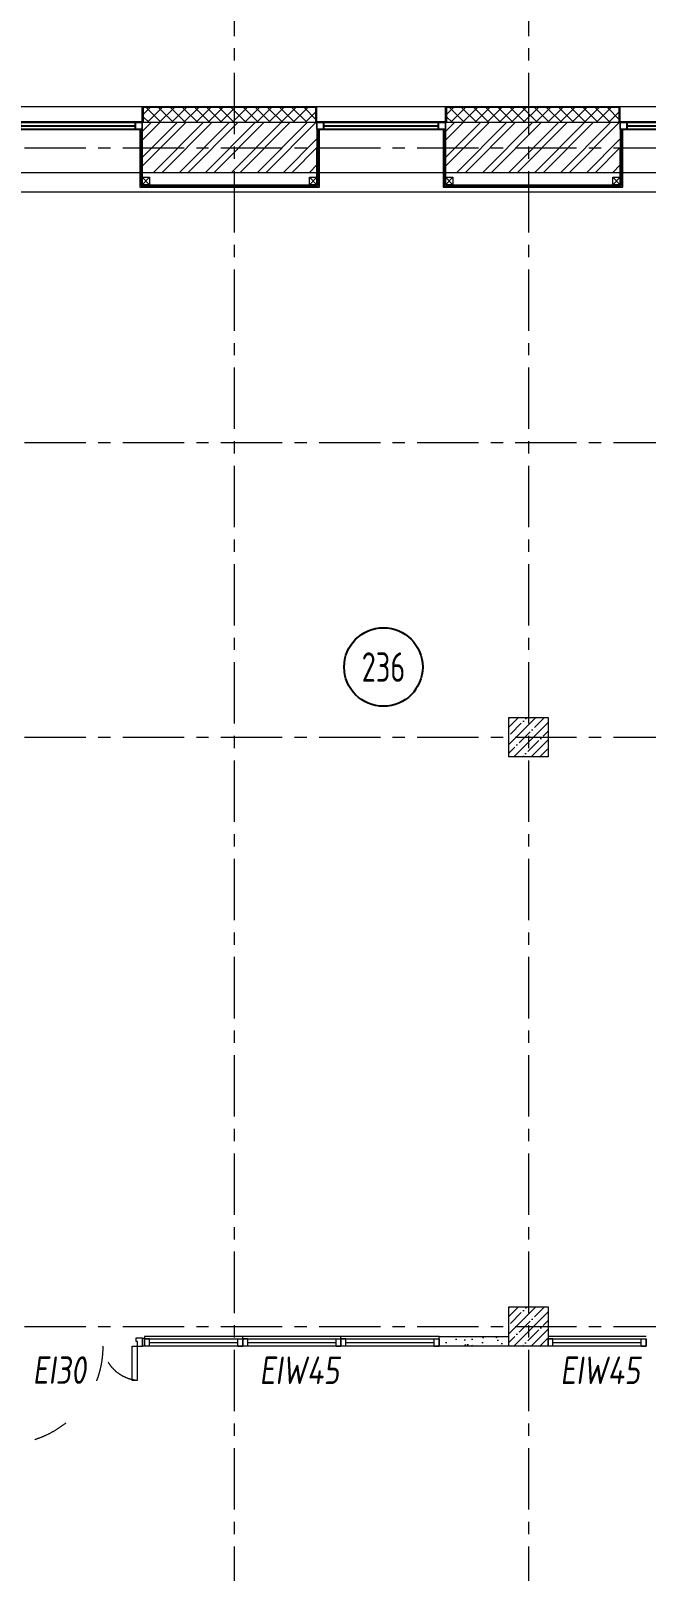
# Model space of a CAD drawing. Header units: millimetres. Extents: x -65527 to 8894748, y -37603 to 223697.
# Drawn here: x -40134 to -33863, y 22665 to 38346 of the extents above; entities that cross this region are included whole.
import ezdxf
from ezdxf import colors
from ezdxf.entities.mleader import LeaderData, LeaderLine
from ezdxf.enums import TextEntityAlignment as Align
from ezdxf.math import Vec2, Vec3

# ---------------------------------------------------------------- set-up
doc = ezdxf.new("R2010")
doc.units = ezdxf.units.MM
doc.header["$LTSCALE"] = 10
doc.linetypes.add('ACAD_ISO03W100', pattern=[30, 12, -18])
doc.linetypes.add('CENTER', pattern=[2, 1.25, -0.25, 0.25, -0.25])
for name, color, linetype, lineweight in [('_0', 250, 'Continuous', 9), ('АР_Номер помещения', 1, 'Continuous', 25), ('АР_Оси', 142, 'Continuous', 9), ('АР_Помещения_площадь', 19, 'Continuous', 9), ('М_ЗАМЕТКИ', 1, 'Continuous', 13)]:
    doc.layers.add(name, color=color, linetype=linetype, lineweight=lineweight)
doc.layers.add('АР_новое окно', color=160, linetype='Continuous')
doc.layers.add('Архитектура', color=251, linetype='Continuous')
doc.styles.add('ISOCPEUR', font='isocpeur.ttf', dxfattribs={"width": 0.7})
doc.styles.get("Standard").update_dxf_attribs({"font": 'ARIALN.TTF'})
doc.styles.add('Архитект', font='isocpeur.ttf', dxfattribs={"width": 0.8, "oblique": 8})

# ---------------------------------------------------------------- blocks, each defined once
blk = doc.blocks.new('_DOTSMALL')
at = {"color": 0, "linetype": 'ByBlock', "const_width": 0.5}
blk.add_lwpolyline([(-0.0625, 0, 1), (0.0625, 0, 1)], format="xyb", close=True, dxfattribs=at)
blk = doc.blocks.new('_None')
blk = doc.blocks.new('*U275')
at = {"linetype": 'ByBlock'}
for p, q in [((0, 0), (0, -74)), ((50, 0), (0, 0)), ((0, -74), (0, 0)), ((1000, 0), (0, 0)), ((50, -74), (0, -74)), ((0, -74), (1000, -74)), ((50, 0), (50, -74)), ((950, 0), (50, 0)), ((50, -37), (950, -37)), ((50, -74), (950, -74)), ((950, 0), (1000, 0)), ((950, 0), (950, -74)), ((950, -74), (1000, -74)), ((1000, 0), (1000, -74)), ((1000, -74), (1000, 0))]:
    blk.add_line(p, q, dxfattribs=at)
blk = doc.blocks.new('*U273')
at = {"linetype": 'ByBlock'}
for p, q in [((0, 0), (0, -74)), ((50, 0), (0, 0)), ((0, -74), (0, 0)), ((1000, 0), (0, 0)), ((50, -74), (0, -74)), ((0, -74), (1000, -74)), ((50, 0), (50, -74)), ((950, 0), (50, 0)), ((50, -37), (950, -37)), ((50, -74), (950, -74)), ((950, 0), (1000, 0)), ((950, 0), (950, -74)), ((950, -74), (1000, -74)), ((1000, 0), (1000, -74)), ((1000, -74), (1000, 0))]:
    blk.add_line(p, q, dxfattribs=at)
blk = doc.blocks.new('*U274')
at = {"linetype": 'ByBlock'}
for p, q in [((0, 0), (0, -74)), ((50, 0), (0, 0)), ((0, -74), (0, 0)), ((1000, 0), (0, 0)), ((50, -74), (0, -74)), ((0, -74), (1000, -74)), ((50, 0), (50, -74)), ((950, 0), (50, 0)), ((50, -37), (950, -37)), ((50, -74), (950, -74)), ((950, 0), (1000, 0)), ((950, 0), (950, -74)), ((950, -74), (1000, -74)), ((1000, 0), (1000, -74)), ((1000, -74), (1000, 0))]:
    blk.add_line(p, q, dxfattribs=at)
blk = doc.blocks.new('*U42')
at = {"layer": 'АР_новое окно', "lineweight": 20}
for p, q in [((0, 1310), (-70, 1310)), ((0, 0), (-70, 0))]:
    blk.add_line(p, q, dxfattribs=at)
at = {"layer": 'АР_новое окно'}
for p, q in [((-70, 1310), (-70, 0)), ((-70, 0), (-70, 1310)), ((0, 1310), (0, 0)), ((0, 1240), (-70, 1240)), ((-35, 1240), (-35, 70)), ((0, 70), (-70, 70))]:
    blk.add_line(p, q, dxfattribs=at)
blk = doc.blocks.new('*U264')
at = {"linetype": 'ByBlock'}
for p, q in [((0, 0), (0, -74)), ((50, 0), (0, 0)), ((0, -74), (0, 0)), ((1000, 0), (0, 0)), ((50, -74), (0, -74)), ((0, -74), (1000, -74)), ((50, 0), (50, -74)), ((950, 0), (50, 0)), ((50, -37), (950, -37)), ((50, -74), (950, -74)), ((950, 0), (1000, 0)), ((950, 0), (950, -74)), ((950, -74), (1000, -74)), ((1000, 0), (1000, -74)), ((1000, -74), (1000, 0))]:
    blk.add_line(p, q, dxfattribs=at)
blk = doc.blocks.new('*U257')
at = {"layer": 'АР_Номер помещения', "color": 7}
blk.add_circle((-13557, 6827), 400, dxfattribs=at)
at = {"layer": 'АР_Помещения_площадь', "color": 7}
blk.add_line((-17537, 1996), (-17959, 1996), dxfattribs=at)
at = {"color": 7, "style": 'ISOCPEUR', "width": 0.7, "flags": 1}
blk.add_attdef('КАТЕГОРИЯ', (-499, -2092), '', height=250, dxfattribs=at)
at = {"layer": 'АР_Номер помещения', "color": 7, "style": 'ISOCPEUR', "width": 0.7}
blk.add_attdef('НОМЕР_ПОМЕЩЕНИЯ', text='', height=300, dxfattribs=at).set_placement((-13557, 6827), align=Align.MIDDLE_CENTER)
at = {"layer": 'АР_Помещения_площадь', "color": 7, "style": 'ISOCPEUR', "width": 0.7}
blk.add_attdef('ПЛОЩАДЬ_ПОМЕЩЕНИЯ', text='', height=200, dxfattribs=at).set_placement((-17532, 2242), align=Align.MIDDLE_RIGHT)
at = {"layer": 'АР_Помещения_площадь', "color": 7, "lineweight": 30, "width": 0.7, "flags": 104}
blk.add_attdef('ИМЯ_ПОМЕЩЕНИЯ', text='', height=100, dxfattribs=at).set_placement((158, 1217), align=Align.MIDDLE_CENTER)
blk = doc.blocks.new('Полуторная_на лестницу')
for points in [[(75, 80), (75, 1080), (125, 1080), (125, 80)], [(1375, 430), (1375, 80), (1425, 80), (1425, 430)]]:
    blk.add_lwpolyline(points, close=True)
for points in [[(0, 0), (0, 80), (20, 80), (20, 0), (0, 0)], [(20, 80), (20, 0), (90, 0), (90, 30), (75, 30), (75, 80), (20, 80)], [(1480, 80), (1480, 0), (1410, 0), (1410, 30), (1425, 30), (1425, 80), (1480, 80)], [(1500, 0), (1500, 80), (1480, 80), (1480, 0), (1500, 0)]]:
    blk.add_lwpolyline(points)
at = {"linetype": 'ACAD_ISO03W100', "ltscale": 3}
for centre, radius, start, end in [((75, 80), 1000, 0, 90), ((1465, 40), 392, 95.9075, 174.0925)]:
    blk.add_arc(centre, radius, start, end, dxfattribs=at)
blk = doc.blocks.new('A$Ce02d65bd')
at = {"ltscale": 100}
for points in [[(0, 0), (0, 75), (75, 75), (75, 0), (0, 0)], [(0, 0), (75, 75)], [(0, 75), (75, 0)]]:
    blk.add_lwpolyline(points, dxfattribs=at)

msp = doc.modelspace()

# ---------------------------------------------------------------- hatches: boundary and pattern name
at = {"layer": '_0', "ltscale": 100}
h = msp.add_hatch(dxfattribs=at)
h.set_pattern_fill('ANSI37', color=256, scale=700)
h.set_pattern_definition([(45, (-1015523.4, 73307.705), (-61.871843, 61.871843), []), (135, (-1015523.4, 73307.705), (-61.871843, -61.871843), [])])
h.paths.add_polyline_path([(-37228.4, 37415.6), (-38988.4, 37415.6), (-38988.4, 37565.6), (-37228.4, 37565.6)])
h = msp.add_hatch(dxfattribs=at)
h.set_pattern_fill('ANSI37', color=256, scale=700)
h.set_pattern_definition([(45, (-1012433.4, 73307.705), (-61.871843, 61.871843), []), (135, (-1012433.4, 73307.705), (-61.871843, -61.871843), [])])
h.paths.add_polyline_path([(-34138.4, 37415.6), (-35898.4, 37415.6), (-35898.4, 37565.6), (-34138.4, 37565.6)])
h = msp.add_hatch(dxfattribs=at)
h.set_pattern_fill('ANSI32', color=256, scale=500)
h.set_pattern_definition([(45, (-1037278.08, 73981.74), (-132.58252, 132.58252), []), (45, (-1037189.69, 73981.74), (-132.58252, 132.58252), [])])
h.paths.add_polyline_path([(-37218.4, 37415.6), (-38998.4, 37415.6), (-38998.4, 36905.6), (-37218.4, 36905.6)])
h = msp.add_hatch(dxfattribs=at)
h.set_pattern_fill('ANSI32', color=256, scale=500)
h.set_pattern_definition([(45, (-1034188.08, 73981.74), (-132.58252, 132.58252), []), (45, (-1034099.69, 73981.74), (-132.58252, 132.58252), [])])
h.paths.add_polyline_path([(-34128.4, 37415.6), (-35908.4, 37415.6), (-35908.4, 36905.6), (-34128.4, 36905.6)])
h = msp.add_hatch(dxfattribs=at)
h.set_pattern_fill('ANSI35', color=256, scale=500)
h.set_pattern_definition([(45, (-992315.53, 71227.03), (-88.388348, 88.388348), []), (45, (-992227.14, 71227.03), (-88.388348, 88.388348), [156.25, -31.25, 0, -31.25])])
h.paths.add_polyline_path([(-34863.4, 31355.6), (-35263.4, 31355.6), (-35263.4, 30955.6), (-34863.4, 30955.6)])
h = msp.add_hatch(dxfattribs=at)
h.set_pattern_fill('ANSI35', color=256, scale=500)
h.set_pattern_definition([(45, (-992315.53, 65227.03), (-88.388348, 88.388348), []), (45, (-992227.14, 65227.03), (-88.388348, 88.388348), [156.25, -31.25, 0, -31.25])])
h.paths.add_polyline_path([(-34863.4, 25355.6), (-35263.4, 25355.6), (-35263.4, 24955.6), (-34863.4, 24955.6)])
h = msp.add_hatch(dxfattribs=at)
h.set_pattern_fill('AR-CONC', color=256, scale=30)
h.set_pattern_definition([(50, (30232.33, -93445.12), (215.17805, -18.82564), [22.5, -247.5]), (355, (30232.33, -93445.12), (-41.6254, 225.65764), [18, -198]), (100.45144, (30250.26, -93446.7), (173.55265, 206.832), [19.12206, -210.34263]), (46.1842, (30232.33, -93385.12), (320.1724, -49.6558), [33.75, -371.25]), (96.63564, (30259, -93389.26), (280.3986, 292.2356), [28.6831, -315.5141]), (351.18416, (30232.33, -93385.12), (280.3986, 292.2356), [27, -297]), (21, (30262.33, -93400.12), (179.07212, -120.78567), [22.5, -247.5]), (326, (30262.33, -93400.12), (72.9946, 217.545), [18, -198]), (71.45144, (30277.25, -93410.19), (252.0667, 96.75935), [19.12206, -210.34263]), (37.5, (30232.33, -93445.12), (3.647957, 99.868156), [0, -195.6, 0, -201, 0, -198.75]), (7.5, (30232.33, -93445.12), (78.92086, 118.32351), [0, -114.6, 0, -191.1, 0, -75.75]), (327.5, (30165.43, -93445.12), (160.14673, -6.76646), [0, -75, 0, -234, 0, -310.5]), (317.5, (30135.43, -93445.12), (174.95585, 30.0315), [0, -97.5, 0, -155.4, 0, -220.5])])
h.paths.add_polyline_path([(-35974, 25055.5), (-35974, 24955.6), (-35974, 24955.6), (-35974, 25055.6), (-35974, 25055.6), (-35263.4, 25055.5), (-35263.4, 24955.6), (-35974, 24955.6), (-35974, 25055.5), (-35974, 25055.6), (-35974, 24955.6), (-35974, 25055.6)])

# ---------------------------------------------------------------- linework, layer by layer
for p, q in [((-41483.4, 37575.6), (-31643.4, 37575.6)), ((-38998.4, 37415.6), (-37218.4, 37415.6)), ((-38998.4, 37415.6), (-38998.4, 36905.6)), ((-38998.4, 37415.6), (-38998.4, 37415.6)), ((-38998.4, 37415.6), (-38998.4, 37415.6)), ((-37218.4, 37415.6), (-37218.4, 36905.6)), ((-37218.4, 37415.6), (-37218.4, 37415.6)), ((-37218.4, 37415.6), (-37218.4, 37415.6)), ((-35908.4, 37415.6), (-34128.4, 37415.6)), ((-35908.4, 37415.6), (-35908.4, 36905.6)), ((-35908.4, 37415.6), (-35908.4, 37415.6)), ((-35908.4, 37415.6), (-35908.4, 37415.6)), ((-34128.4, 37415.6), (-34128.4, 36905.6)), ((-34128.4, 37415.6), (-34128.4, 37415.6)), ((-34128.4, 37415.6), (-34128.4, 37415.6)), ((-38998.4, 36905.6), (-37218.4, 36905.6)), ((-35908.4, 36905.6), (-34128.4, 36905.6)), ((-40813.4, 36705.6), (-32313.4, 36705.6))]:
    msp.add_line(p, q, dxfattribs=at)
at = {"layer": '_0', "lineweight": 15, "ltscale": 100}
for p, q in [((-40308.4, 37415.6), (-38998.4, 37415.6)), ((-37218.4, 37415.6), (-35908.4, 37415.6)), ((-34128.4, 37415.6), (-32818.4, 37415.6))]:
    msp.add_line(p, q, dxfattribs=at)
at = {"layer": '_0'}
for p, q in [((-40308.4, 36905.6), (-38998.4, 36905.6)), ((-37218.4, 36905.6), (-35908.4, 36905.6)), ((-34128.4, 36905.6), (-32818.4, 36905.6))]:
    msp.add_line(p, q, dxfattribs=at)
at = {"layer": '_0', "ltscale": 100}
for points in [[(-38998.4, 37415.6), (-38998.4, 37575.6)], [(-37228.4, 37415.6), (-37228.4, 37565.6), (-38988.4, 37565.6), (-38988.4, 37415.6)], [(-37218.4, 37415.6), (-37218.4, 37575.6)], [(-35908.4, 37415.6), (-35908.4, 37575.6)], [(-34138.4, 37415.6), (-34138.4, 37565.6), (-35898.4, 37565.6), (-35898.4, 37415.6)], [(-34128.4, 37415.6), (-34128.4, 37575.6)], [(-35263.4, 24955.6), (-35974, 24955.6), (-35974, 25055.6), (-35263.4, 25055.6)]]:
    msp.add_lwpolyline(points, dxfattribs=at)
at = {"layer": '_0', "ltscale": 500}
for points in [[(-39023.4, 37345.6), (-39023.4, 36754.8), (-37193.4, 36754.8), (-37193.4, 37345.6)], [(-39010.9, 37345.6), (-39010.9, 36767.3), (-37205.9, 36767.3), (-37205.9, 37345.6)], [(-38998.4, 37415.6), (-38998.4, 36779.8), (-37218.4, 36779.8), (-37218.4, 37157.7)], [(-35933.4, 37345.6), (-35933.4, 36754.8), (-34103.4, 36754.8), (-34103.4, 37345.6)], [(-35920.9, 37345.6), (-35920.9, 36767.3), (-34115.9, 36767.3), (-34115.9, 37345.6)], [(-35908.4, 37345.6), (-35908.4, 36779.8), (-34128.4, 36779.8), (-34128.4, 37157.7)]]:
    msp.add_lwpolyline(points, dxfattribs=at)
at = {"layer": '_0', "ltscale": 100}
for points in [[(-35263.4, 31355.6), (-34863.4, 31355.6), (-34863.4, 30955.6), (-35263.4, 30955.6)], [(-35263.4, 25355.6), (-34863.4, 25355.6), (-34863.4, 24955.6), (-35263.4, 24955.6)]]:
    msp.add_lwpolyline(points, close=True, dxfattribs=at)
at = {"layer": '_0', "color": 18, "ltscale": 100, "true_color": 0x000000}
for points in [[(-35974, 25055.6), (-38974, 25055.6), (-38974, 25009.6)], [(-37974, 25029.6), (-37974, 25055.6)], [(-36974, 25029.6), (-36974, 25055.6)], [(-33863.4, 25055.6), (-34863.4, 25055.6)]]:
    msp.add_lwpolyline(points, dxfattribs=at)
at = {"layer": 'АР_Оси', "linetype": 'CENTER', "ltscale": 50}
for p, q in [((-38063.4, 40918), (-38063.4, -14814.3)), ((-35063.4, 40918), (-35063.4, -14814.3)), ((-59197.1, 37155.6), (23981.3, 37155.6)), ((-59197.1, 34155.6), (23981.3, 34155.6)), ((-59197.1, 31155.6), (23981.3, 31155.6)), ((-59197.1, 31155.6), (23981.3, 31155.6)), ((-59197.1, 25155.6), (23981.3, 25155.6))]:
    msp.add_line(p, q, dxfattribs=at)

# ---------------------------------------------------------------- block references
at = {"layer": '_0', "xscale": -1}
for name, p, rotation in [('*U42', (-38998.4, 37345.6), 90), ('*U42', (-35908.4, 37345.6), 90), ('*U42', (-32818.4, 37345.6), 90), ('Полуторная_на лестницу', (-40475, 25035.6), 180)]:
    msp.add_blockref(name, p, dxfattribs=dict(at, rotation=rotation))
at = {"layer": '_0', "ltscale": 500}
for p in [(-38998.4, 36779.8), (-37293.4, 36779.8), (-35908.4, 36779.8), (-34203.4, 36779.8)]:
    msp.add_blockref('A$Ce02d65bd', p, dxfattribs=at)
at = {"layer": '_0'}
ref = msp.add_blockref('*U257', (-22984, 25042.7), dxfattribs=at)
ref.add_attrib('НОМЕР_ПОМЕЩЕНИЯ', '236', dxfattribs={"layer": 'АР_Номер помещения', "color": 7, "height": 300, "style": 'ISOCPEUR', "width": 0.7}).set_placement((-36540.6, 31869.3), align=Align.MIDDLE_CENTER)
ref.add_attrib('ПЛОЩАДЬ_ПОМЕЩЕНИЯ', '######', dxfattribs={"layer": 'АР_Помещения_площадь', "color": 7, "height": 200, "style": 'ISOCPEUR', "width": 0.7}).set_placement((-40515.8, 27285), align=Align.MIDDLE_RIGHT)
at = {"layer": '_0', "ltscale": 100, "xscale": -1, "rotation": 180.0001519656341}
for name, p in [('*U274', (-38974, 24955.6)), ('*U264', (-37974, 24955.6)), ('*U273', (-36974, 24955.5)), ('*U275', (-34863.4, 24955.6))]:
    msp.add_blockref(name, p, dxfattribs=at)

# ---------------------------------------------------------------- texts
at = {"layer": '_0', "lineweight": 35, "style": 'Архитект', "oblique": 8, "width": 0.8}
for s, p in [('EI30', (-40114.4, 24572.1)), ('EIW45', (-37803.3, 24570.2)), ('EIW45', (-34738.5, 24570.2))]:
    msp.add_text(s, height=280, dxfattribs=at).set_placement(p)

# ---------------------------------------------------------------- leaders
at = {"layer": 'Архитектура', "lineweight": 25, "transparency": 33554684}
ml = msp.add_multileader_mtext('Standard', dxfattribs=at)
ml.set_content('+8,400', color=256, style='ISOCPEUR')
ml.set_leader_properties(color=256, linetype='Continuous', lineweight=-1)
ml.set_arrow_properties(name='DOTSMALL')
ml.build(insert=Vec2(0, 0))
ml.multileader.update_dxf_attribs({"has_text_frame": 1, "text_left_attachment_type": 4, "text_right_attachment_type": 4, "dogleg_length": 100, "arrow_head_size": 180})
ctx = ml.context
ctx.base_point, ctx.char_height, ctx.arrow_head_size, ctx.landing_gap_size, ctx.plane_origin = Vec3(-38957.8, 116848.7), 250, 180, 50, Vec3(-38730.6, 116641.5)
ctx.left_attachment, ctx.right_attachment = 4, 4
notes = []
notes.append((ctx, [(0, (0, 0, 0), (0, 0), (1, 0), 1, [])]))
ctx.mtext.insert, ctx.mtext.width, ctx.mtext.line_spacing_style, ctx.mtext.flow_direction = Vec3(-38907.8, 117182), 852.697, 2, 5
ml = msp.add_multileader_mtext('Standard', dxfattribs=at)
ml.set_content('+8,400', color=256, style='ISOCPEUR')
ml.set_leader_properties(color=256, linetype='Continuous', lineweight=-1)
ml.set_arrow_properties(name='DOTSMALL')
ml.build(insert=Vec2(0, 0))
ml.multileader.update_dxf_attribs({"has_text_frame": 1, "text_left_attachment_type": 4, "text_right_attachment_type": 4, "dogleg_length": 100, "arrow_head_size": 180})
ctx = ml.context
ctx.base_point, ctx.char_height, ctx.arrow_head_size, ctx.landing_gap_size, ctx.plane_origin = Vec3(-48794, 106975.3), 250, 180, 50, Vec3(-48566.8, 106768.1)
ctx.left_attachment, ctx.right_attachment = 4, 4
notes.append((ctx, [(0, (0, 0, 0), (0, 0), (1, 0), 1, [])]))
ctx.mtext.insert, ctx.mtext.width, ctx.mtext.line_spacing_style, ctx.mtext.flow_direction = Vec3(-48744, 107308.6), 852.697, 2, 5
ml = msp.add_multileader_mtext('Standard', dxfattribs=at)
ml.set_content('+8,400', color=256, style='ISOCPEUR')
ml.set_leader_properties(color=256, linetype='Continuous', lineweight=-1)
ml.set_arrow_properties(name='DOTSMALL')
ml.build(insert=Vec2(0, 0))
ml.multileader.update_dxf_attribs({"has_text_frame": 1, "text_left_attachment_type": 4, "text_right_attachment_type": 4, "dogleg_length": 100, "arrow_head_size": 180})
ctx = ml.context
ctx.base_point, ctx.char_height, ctx.arrow_head_size, ctx.landing_gap_size, ctx.plane_origin = Vec3(-33940.2, 92557.4), 250, 180, 50, Vec3(-33712.9, 92350.2)
ctx.left_attachment, ctx.right_attachment = 4, 4
notes.append((ctx, [(0, (0, 0, 0), (0, 0), (1, 0), 1, [])]))
ctx.mtext.insert, ctx.mtext.width, ctx.mtext.line_spacing_style, ctx.mtext.flow_direction = Vec3(-33890.2, 92890.7), 852.697, 2, 5
at = {"layer": 'М_ЗАМЕТКИ', "color": 7, "linetype": 'ByBlock'}
ml = msp.add_multileader_mtext('Standard', dxfattribs=at)
ml.set_content('К1 1-3эт.', color=7)
ml.set_leader_properties()
ml.set_arrow_properties(name='NONE')
ml.build(insert=Vec2(0, 0))
ml.multileader.update_dxf_attribs({"text_left_attachment_type": 6, "text_right_attachment_type": 6, "dogleg_length": 0.36, "arrow_head_size": 0.162})
ctx = ml.context
ctx.base_point, ctx.char_height, ctx.arrow_head_size, ctx.landing_gap_size, ctx.plane_origin = Vec3(-33294.5, 33033.9, 0), 200, 0.162, 0.081, Vec3(-22565.5, 40112.4, 0)
ctx.left_attachment, ctx.right_attachment, ctx.text_align_type = 6, 6, 1
notes.append((ctx, [(1, (1, 1, 0), (-32390.6, 33033.9, 0), (-1, 0), 0.324, [(0, [(-31837.7, 32448.4, 0)], 0, [])])]))
ctx.mtext.insert, ctx.mtext.width, ctx.mtext.defined_height, ctx.mtext.alignment, ctx.mtext.flow_direction = Vec3(-32842.7, 33273.9, 0), 2817.48, 544.3, 2, 5
for ctx, leaders in notes:
    for number, flags, end, landing, length, lines in leaders:
        leader = LeaderData()
        leader.index, (leader.has_last_leader_line, leader.has_dogleg_vector, leader.attachment_direction) = number, flags
        leader.last_leader_point, leader.dogleg_vector, leader.dogleg_length = Vec3(end), Vec3(landing), length
        for number, points, colour, breaks in lines:
            line = LeaderLine()
            line.index, line.vertices, line.color, line.breaks = number, Vec3.list(points), colors.encode_raw_color(colour), breaks
            leader.lines.append(line)
        ctx.leaders.append(leader)

doc.saveas('drawing.dxf')
